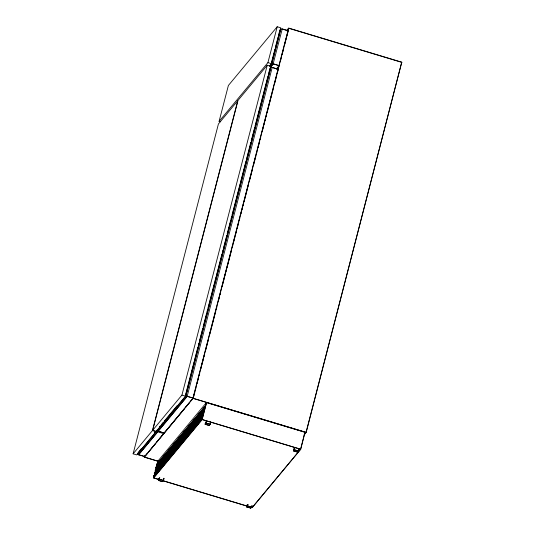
<?xml version="1.0" encoding="UTF-8"?>
<svg xmlns="http://www.w3.org/2000/svg" width="535" height="535" viewBox="0 0 535 535"><rect width="100%" height="100%" fill="white"/><g stroke="black" fill="none" stroke-linecap="round" stroke-linejoin="round"><path stroke-width="0.8" d="M157.644 431.865L156.461 431.511L137.388 454.449L144.718 456.542L138.612 454.696L157.745 431.785L138.578 454.81M144.584 455.312L144.289 457.137L157.812 461.217M153.645 476.585C153.311 475.368 154.802 476.13 153.746 475.816L202.11 418.129L153.645 476.585L153.859 475.755M154.682 473.756L202.765 415.983L202.865 415.213L154.495 472.9C153.685 473.682 155.417 473.923 154.327 473.549L202.932 415.334L154.401 473.669L154.615 472.84L202.578 415.127C202.845 417.113 201.909 415.053 202.932 415.334M155.371 469.924L155.438 470.84L155.25 469.984L203.621 412.298L155.157 470.753L203.046 412.926C203.434 410.893 203.119 414.699 203.621 412.298L155.652 470.004C154.695 469.911 156.447 470.011 155.438 470.84L203.521 413.067L203.119 413.047M156.2 467.857L156.006 467.068L203.969 409.355C205.079 409.563 203.514 409.054 203.802 410.004L155.839 467.717L156.314 467.857L204.276 410.151L204.37 409.382M158.193 431.143L187.156 396.295L193.262 398.134L194.934 391.673M157.116 464.293L205.126 406.466C204.624 408.867 204.945 405.055 204.557 407.088L156.661 464.922L156.762 464.153L205.126 406.466L156.661 464.922C156.748 463.624 157.397 464.567 156.875 464.086M157.384 429.277L156.969 430.896L164.212 433.036L184.308 408.907M159.59 477.768L158.38 480.223L162.413 481.64L158.527 480.47L159.096 478.156M206.276 421.6L205.065 424.054L209.098 425.472L205.206 424.302L205.774 421.988M246.775 506.939L250.895 508.123L246.628 506.832L247.19 504.659M272.275 67.51L278.294 69.343L277.25 73.382M250.668 508.116L251.731 507.12L252.105 505.669M252.099 507.648L300.71 449.26L304.99 432.213L300.563 449.34L252.246 507.568M278.24 69.309L271.038 67.035L269.981 68.306M270.469 67.042L273.131 63.832L282.226 28.97L288.191 30.769M293.875 448.49L293.454 450.911L297.34 452.082L297.955 450.503M293.461 450.771L297.34 452.082L298.416 450.952L298.791 449.5M286.492 30.789L288.82 28.128L401.758 62.18L306.053 432.34L304.388 434.453M133.115 453.82L218.42 123.973L237.747 100.72L152.442 430.575L133.115 453.82L136.679 454.897L155.999 431.645L152.442 430.575M220.52 121.799L219.096 121.365L228.378 85.486L277.197 26.75L280.755 27.82L271.472 63.698L269.352 66.253M152.696 430.267L238.001 100.413L267.239 65.23L270.797 66.307L185.491 396.161L156.253 431.337L152.696 430.267L181.933 395.084L267.239 65.23M155.324 471.442L153.659 477.962L159.216 479.641M155.738 469.83L158.086 460.836L153.659 477.962L202.116 419.654L206.543 402.608L305.084 432.36M158.908 478.878L158.527 480.47L159.825 477.782M219.096 121.365L267.915 62.628L277.197 26.75M163.028 480.062L162.413 481.64L163.249 480.637L163.897 478.23M190.346 376.199L185.538 394.81L186.013 394.957L270.342 68.868L269.867 68.721M190.768 374.58L194.118 361.64M194.533 360.022L197.883 347.075M198.298 345.456L198.926 343.029M199.348 341.41L202.698 328.463M203.113 326.845L206.463 313.898M206.878 312.279L207.506 309.852M207.928 308.234L211.278 295.287M211.693 293.668L214.415 283.149M214.829 281.53L216.087 276.675M216.508 275.057L218.18 268.583M218.601 266.965L221.945 254.018M222.366 252.4L222.995 249.972M223.409 248.354L226.76 235.407M227.181 233.788L230.525 220.841M230.946 219.223L231.575 216.795M231.989 215.177L235.34 202.23M235.761 200.612L240.155 183.625M240.569 182.007L242.248 175.534M242.663 173.915L246.013 160.968M246.434 159.35L250.828 142.357M251.243 140.738L254.593 127.791M255.008 126.173L259.408 109.18M259.823 107.562L263.173 94.615M263.588 92.996L266.31 82.477M266.731 80.859L267.988 76.003M268.403 74.385L269.66 69.53M274.936 49.126L271.593 62.067L272.061 62.207L280.22 30.669L279.745 30.528L278.494 35.384M275.351 47.508L278.073 36.995M164.051 478.33L163.489 480.51L162.419 481.507M156.969 430.896L185.953 396.02L271.038 67.035M269.874 65.845L272.007 63.277L280.915 28.843L282.099 29.198M187.143 396.375L272.221 67.397M195.355 390.055L195.977 387.634M197.027 383.595L198.692 377.128M199.114 375.516L199.742 373.089M200.785 369.05L201.414 366.629M201.829 365.01L203.501 358.55M203.915 356.932L204.544 354.511M205.587 350.472L207.259 344.012M207.68 342.393L208.309 339.972M209.767 334.315L211.024 329.466M211.439 327.855L212.067 325.427M212.482 323.815L213.111 321.388M213.532 319.776L215.826 310.888M216.247 309.27L216.869 306.849M218.333 301.192L219.584 296.35M220.005 294.731L220.634 292.311M222.092 286.653L224.392 277.765M224.807 276.154L225.436 273.726M225.857 272.114L226.479 269.687M226.9 268.075L228.151 263.227M228.572 261.608L229.201 259.187M229.615 257.569L230.244 255.148M230.659 253.53L231.287 251.109M232.33 247.07L232.959 244.642M233.374 243.03L235.046 236.57M235.467 234.952L236.717 230.103M237.139 228.492L238.811 222.025M239.225 220.413L239.854 217.986M240.897 213.946L241.526 211.526M241.94 209.907L242.569 207.486M242.984 205.868L243.612 203.447M244.034 201.829L245.284 196.98M245.705 195.369L247.371 188.902M247.792 187.29L248.421 184.863M249.464 180.83L251.136 174.363M251.55 172.751L252.179 170.324M253.643 164.673L255.937 155.785M256.359 154.167L256.987 151.746M258.03 147.707L259.702 141.24M260.117 139.628L260.746 137.201M262.21 131.55L263.461 126.701M263.875 125.083L264.504 122.662M264.925 121.05L265.547 118.623M265.969 117.011L266.597 114.584M267.012 112.972L268.262 108.123M268.684 106.505L269.312 104.084M269.727 102.466L270.356 100.045M270.77 98.427L272.027 93.578M272.442 91.966L273.071 89.539M274.535 83.888L275.157 81.46M275.578 79.849L276.829 75M280.467 60.93L281.082 58.556M282.105 54.597L283.744 48.27M284.767 44.311L285.382 41.937M285.79 40.359L286.406 37.985M286.813 36.4L288.044 31.652M201.608 418.878C202.043 419.56 201.762 417.133 201.541 418.758L153.572 476.464L154.047 476.611L202.016 418.898L202.11 418.129L154.1 475.956M206.543 402.608L202.029 419.5L153.565 477.815L158.42 479.313M205.587 422.71L205.206 424.302L206.503 421.613M210.583 422.061L209.934 424.469L209.098 425.472L210.168 424.342L210.73 422.162M247.839 504.378L246.769 507.08L248.066 504.391M251.958 505.562L251.497 507.247L247.464 505.829L251.497 507.247M294.517 448.21L293.454 450.911L294.752 448.223M298.637 449.393L298.176 451.079L294.143 449.661L298.176 451.079M401.758 62.18L306.187 432.427L304.067 434.982M279.19 65.638L273.218 63.839L270.523 67.136M156.367 467.209L156.006 467.068L156.407 467.088M154.856 473.04L154.495 472.9L154.903 472.927M158.153 431.25L187.243 396.295M185.953 396.02L193.209 398.093M204.912 407.295L204.624 407.209M204.203 410.098L203.802 410.004L204.156 410.211L156.314 467.857M201.936 418.845L154.047 476.611M279.845 30.127L280.915 28.843M286.7 30.676L288.82 28.128L193.115 398.281L144.289 457.137L192.914 398.274L288.612 28.235L401.885 62.394M270.523 66.842L273.191 63.632L272.007 63.277M276.488 68.935L279.156 65.725L273.218 63.839M276.575 68.888L279.243 65.678M138.083 452.623L141.24 448.818M154.408 432.976L155.464 431.712M159.236 427.171L160.286 425.907M161.858 424.014L163.436 422.115M164.486 420.858L177.085 405.697M145.687 455.318L147.366 453.359M148.422 452.082L150.014 450.176M151.071 448.898L152.656 446.992M154.154 445.127L155.304 443.809M156.802 441.943L157.945 440.626M159.537 438.713L163.683 433.671M185.277 407.683L186.942 405.737M187.999 404.467L189.577 402.567M191.069 400.715L192.212 399.398M206.396 402.608L158.032 460.983M282.226 28.97L288.191 30.823M164.212 433.036L158.246 431.183M204.724 406.439L205.199 406.587M203.213 412.278L203.688 412.418M201.708 418.109L202.183 418.25M156.949 464.942L204.958 407.182M267.915 62.628L271.472 63.698M181.933 395.084L185.491 396.161M144.296 457.017L157.818 461.096M163.188 480.751L246.548 505.889M162.386 480.597L246.541 505.976M163.77 433.624L157.658 431.778M155.912 467.771L203.909 410.144L204.089 409.295L155.912 467.771M210.168 424.342L205.901 423.051L210.168 424.342M163.489 480.51L159.216 479.22L163.489 480.51M306.187 432.427L192.914 398.274L306.187 432.427M300.71 449.26L202.029 419.5L300.71 449.26"/></g></svg>
